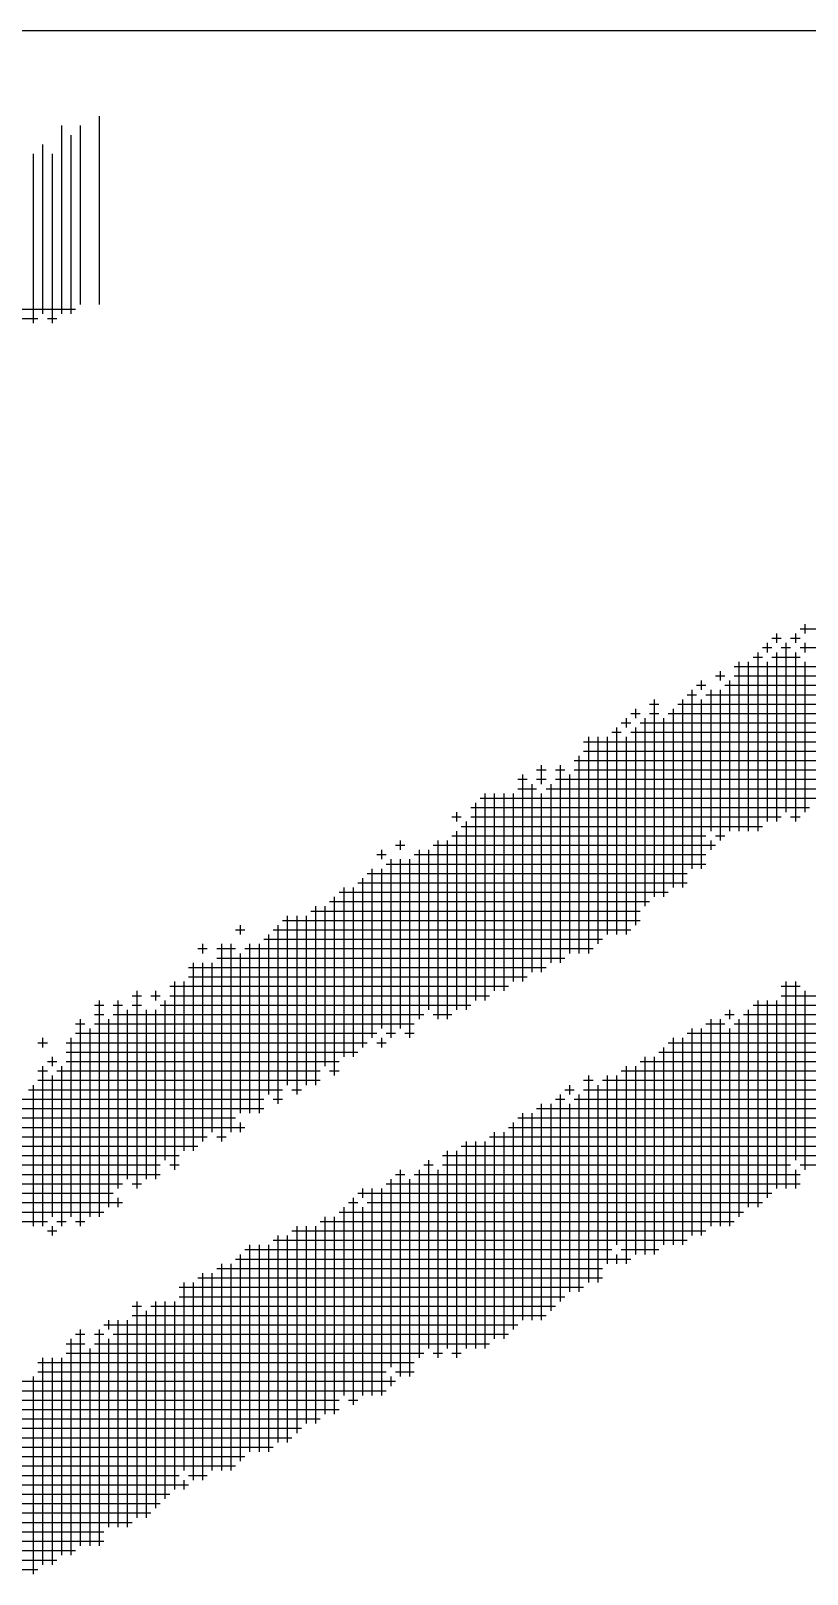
# Model space of a CAD drawing. Header units: feet. Extents: x 0 to 252300, y 0 to 178200.
# Drawn here: x 172217.8 to 172410.3, y 9217.2 to 9600 of the extents above; entities that cross this region are included whole.
import ezdxf
from ezdxf.enums import TextEntityAlignment as Align

# ---------------------------------------------------------------- set-up
doc = ezdxf.new("R2010")
doc.units = ezdxf.units.FT
doc.header["$LTSCALE"] = 3000
doc.header["$MEASUREMENT"] = 0
for name, color, linetype in [('CX-BORD', 3, 'CONTINUOUS'), ('CX-BORD-LIN1', 4, 'CONTINUOUS'), ('CX-BORD-LIN2', 3, 'CONTINUOUS'), ('CX-BORD-TEX2', 7, 'CONTINUOUS'), ('CX-BORD-TEX3', 6, 'CONTINUOUS')]:
    doc.layers.add(name, color=color, linetype=linetype)
doc.styles.add('TB_TEXT', font='')
doc.styles.add('TB_WBTXT', font='')
doc.styles.add('TB_WMTXT', font='')
doc.styles.get('TB_TEXT').set_extended_font_data('DotumChe')
doc.styles.get('TB_WBTXT').set_extended_font_data('Dotum')
doc.styles.get('TB_WMTXT').set_extended_font_data('DotumChe')

# ---------------------------------------------------------------- blocks, each defined once
blk = doc.blocks.new('CXBLKA1')
at = {"layer": 'CX-BORD-LIN2'}
blk.add_lwpolyline([(558, 12), (270, 12)], dxfattribs=at)
at = {"layer": 'CX-BORD-LIN1', "style": 'TB_TEXT'}
for tag, p in [('TR_RCON5', (342.3033, 33)), ('TR_RCON4', (342.3033, 27)), ('TR_RCON3', (342.3033, 21)), ('TR_RCON2', (342.3033, 15)), ('TR_RCON1', (342.3033, 9))]:
    blk.add_attdef(tag, text='', height=3.5, dxfattribs=at).set_placement(p, align=Align.MIDDLE_LEFT)
for tag, height, p in [('TR_DGN5', 3.5, (451.1185, 33)), ('TR_CHK5', 3.5, (491.1185, 33)), ('TR_RDAT5', 3.5, (317.5, 33)), ('TR_APP5', 3.5, (531.1185, 33)), ('TR_RNUM5', 3, (285.1051, 32.6366)), ('TR_DGN4', 3.5, (451.1185, 27)), ('TR_CHK4', 3.5, (491.1185, 27)), ('TR_RDAT4', 3.5, (317.5, 27)), ('TR_APP4', 3.5, (531.1185, 27)), ('TR_RNUM4', 3, (285.1051, 26.6366)), ('TR_DGN3', 3.5, (451.1185, 21)), ('TR_CHK3', 3.5, (491.1185, 21)), ('TR_RDAT3', 3.5, (317.5, 21)), ('TR_APP3', 3.5, (531.1185, 21)), ('TR_RNUM3', 3, (285.1051, 20.6366)), ('TR_DGN2', 3.5, (451.1185, 15)), ('TR_CHK2', 3.5, (491.1185, 15)), ('TR_RDAT2', 3.5, (317.5, 15)), ('TR_APP2', 3.5, (531.1185, 15)), ('TR_RNUM2', 3, (285.1051, 14.6366)), ('TR_DGN1', 3.5, (451.1185, 9)), ('TR_CHK1', 3.5, (491.1185, 9)), ('TR_RDAT1', 3.5, (317.5, 9)), ('TR_APP1', 3.5, (531.1185, 9)), ('TR_RNUM1', 3, (285.1051, 8.6366))]:
    blk.add_attdef(tag, text='', height=height, dxfattribs=at).set_placement(p, align=Align.MIDDLE_CENTER)
at = {"layer": 'CX-BORD-LIN2', "style": 'TB_TEXT'}
blk.add_attdef('TD_VERSION', text='', height=3, rotation=90, dxfattribs=at).set_placement((800.5, 48.0149), align=Align.MIDDLE_CENTER)
at = {"layer": 'CX-BORD-TEX2', "style": 'TB_WMTXT'}
for tag, height, p in [('TB_CNAME', 5, (15.3448, 531.8324)), ('TB_CSCOP', 4, (16.6346, 523.8324))]:
    blk.add_attdef(tag, text='', height=height, dxfattribs=at).set_placement(p, align=Align.BOTTOM_LEFT)
at = {"layer": 'CX-BORD-TEX2', "style": 'TB_WBTXT'}
for tag, height, p in [('TB_MTITIL', 10, (398, 533.3264)), ('TB_STITL', 7, (398, 518.3264))]:
    blk.add_attdef(tag, text='', height=height, dxfattribs=at).set_placement(p, align=Align.MIDDLE_CENTER)
at = {"layer": 'CX-BORD-TEX3', "style": 'TB_TEXT'}
for tag, height, p in [('TD_LNDST', 4.5, (215, 31.5)), ('TD_DSECT', 4.5, (605.5, 31.5)), ('TD_DDIST', 4.5, (654.5, 31.5)), ('TD_DNAME_TOP', 4.5, (755, 27.957)), ('TD_CSECT', 4.5, (605.5, 22.5)), ('TD_CDIST', 4.5, (654.5, 22.5)), ('TD_DNAME_MAIN', 4.5, (755, 21.4731)), ('TD_DNAME_BOT', 3, (755, 15.2489)), ('TD_HSCAL', 4.5, (620.8841, 13.7484)), ('TD_VSCAL', 4.5, (656.8615, 13.7484)), ('TD_CCOMP', 4.5, (215, 13.5927)), ('TD_CSTEP', 4.5, (250.744, 5.125)), ('TD_FIELD', 4.5, (180, 5.125)), ('TD_DWGNO', 4.5, (755, 5.0017)), ('TD_DWGCODE', 4.5, (637, 4.7908))]:
    blk.add_attdef(tag, text='', height=height, dxfattribs=at).set_placement(p, align=Align.MIDDLE_CENTER)
for tag, height, width, p in [('TD_DCOMP', 4.5, 0.95, (215, 22.5875)), ('TD_CNAME', 5, 0.78, (65, 7.5956))]:
    blk.add_attdef(tag, text='', height=height, dxfattribs=dict(at, width=width)).set_placement(p, align=Align.MIDDLE_CENTER)

msp = doc.modelspace()

# ---------------------------------------------------------------- linework, layer by layer
at = {"layer": 'CX-BORD-TEX2'}
for p, q in [((172225.39, 9576.5), (172225.39, 9529.84)), ((172230.05, 9576.5), (172230.05, 9532.17)), ((172234.72, 9578.83), (172234.72, 9532.17)), ((172227.72, 9574.17), (172227.72, 9529.84)), ((172218.39, 9569.5), (172218.39, 9527.51)), ((172220.72, 9571.83), (172220.72, 9529.84)), ((172223.06, 9569.5), (172223.06, 9527.51)), ((172107.58, 9531.01), (172228.89, 9531.01)), ((172105.25, 9528.68), (172219.56, 9528.68)), ((172221.89, 9528.68), (172224.22, 9528.68)), ((172402.68, 9450.53), (172402.68, 9448.19)), ((172407.35, 9450.53), (172407.35, 9448.19)), ((172408.51, 9451.69), (172497.16, 9451.69)), ((172409.68, 9452.86), (172409.68, 9450.53)), ((172399.18, 9447.03), (172401.52, 9447.03)), ((172400.35, 9448.19), (172400.35, 9445.86)), ((172401.52, 9449.36), (172403.85, 9449.36)), ((172403.85, 9447.03), (172406.18, 9447.03)), ((172405.01, 9448.19), (172405.01, 9406.2)), ((172406.18, 9449.36), (172408.51, 9449.36)), ((172408.51, 9447.03), (172483.16, 9447.03)), ((172409.68, 9448.19), (172409.68, 9445.86)), ((172393.35, 9443.53), (172393.35, 9401.54)), ((172395.68, 9443.53), (172395.68, 9401.54)), ((172396.85, 9444.69), (172399.18, 9444.69)), ((172398.02, 9445.86), (172398.02, 9401.54)), ((172400.35, 9443.53), (172400.35, 9403.87)), ((172401.52, 9444.69), (172408.51, 9444.69)), ((172402.68, 9445.86), (172402.68, 9403.87)), ((172407.35, 9445.86), (172407.35, 9403.87)), ((172409.68, 9443.53), (172409.68, 9406.2)), ((172384.02, 9438.86), (172384.02, 9436.53)), ((172387.52, 9440.03), (172389.85, 9440.03)), ((172388.68, 9441.2), (172388.68, 9438.86)), ((172391.02, 9438.86), (172391.02, 9401.54)), ((172392.18, 9442.36), (172478.5, 9442.36)), ((172392.18, 9440.03), (172476.16, 9440.03)), ((172380.52, 9435.36), (172382.85, 9435.36)), ((172381.69, 9436.53), (172381.69, 9392.21)), ((172382.85, 9437.7), (172385.19, 9437.7)), ((172385.19, 9435.36), (172469.17, 9435.36)), ((172386.35, 9436.53), (172386.35, 9401.54)), ((172388.68, 9436.53), (172388.68, 9399.21)), ((172389.85, 9437.7), (172469.17, 9437.7)), ((172367.69, 9431.86), (172367.69, 9429.53)), ((172371.19, 9433.03), (172373.52, 9433.03)), ((172372.36, 9434.2), (172372.36, 9385.21)), ((172377.02, 9431.86), (172377.02, 9387.54)), ((172378.19, 9433.03), (172466.83, 9433.03)), ((172379.35, 9434.2), (172379.35, 9387.54)), ((172384.02, 9434.2), (172384.02, 9392.21)), ((172364.19, 9428.37), (172366.52, 9428.37)), ((172365.36, 9429.53), (172365.36, 9427.2)), ((172366.52, 9430.7), (172368.86, 9430.7)), ((172368.86, 9428.37), (172452.84, 9428.37)), ((172370.02, 9429.53), (172370.02, 9382.88)), ((172371.19, 9430.7), (172373.52, 9430.7)), ((172374.69, 9429.53), (172374.69, 9385.21)), ((172375.85, 9430.7), (172459.84, 9430.7)), ((172354.86, 9423.7), (172445.84, 9423.7)), ((172356.03, 9424.87), (172356.03, 9371.21)), ((172358.36, 9424.87), (172358.36, 9373.54)), ((172360.69, 9424.87), (172360.69, 9375.88)), ((172361.86, 9426.03), (172364.19, 9426.03)), ((172363.02, 9427.2), (172363.02, 9375.88)), ((172365.36, 9424.87), (172365.36, 9375.88)), ((172366.52, 9426.03), (172450.5, 9426.03)), ((172367.69, 9427.2), (172367.69, 9378.21)), ((172353.69, 9420.2), (172353.69, 9371.21)), ((172354.86, 9421.37), (172443.51, 9421.37)), ((172343.2, 9416.7), (172345.53, 9416.7)), ((172344.36, 9417.87), (172344.36, 9413.2)), ((172347.86, 9416.7), (172350.19, 9416.7)), ((172349.03, 9417.87), (172349.03, 9368.88)), ((172352.53, 9419.03), (172436.51, 9419.03)), ((172352.53, 9416.7), (172436.51, 9416.7)), ((172338.53, 9414.37), (172340.86, 9414.37)), ((172338.53, 9412.04), (172343.2, 9412.04)), ((172339.7, 9415.53), (172339.7, 9364.21)), ((172342.03, 9413.2), (172342.03, 9366.55)), ((172343.2, 9414.37), (172345.53, 9414.37)), ((172345.53, 9412.04), (172422.51, 9412.04)), ((172346.69, 9413.2), (172346.69, 9368.88)), ((172347.86, 9414.37), (172429.51, 9414.37)), ((172351.36, 9415.53), (172351.36, 9371.21)), ((172328.03, 9408.54), (172328.03, 9359.55)), ((172329.2, 9409.7), (172420.18, 9409.7)), ((172330.36, 9410.87), (172330.36, 9359.55)), ((172332.7, 9410.87), (172332.7, 9361.88)), ((172335.03, 9410.87), (172335.03, 9361.88)), ((172337.36, 9410.87), (172337.36, 9364.21)), ((172344.36, 9410.87), (172344.36, 9366.55)), ((172322.2, 9405.04), (172324.53, 9405.04)), ((172323.37, 9406.2), (172323.37, 9403.87)), ((172326.87, 9407.37), (172410.85, 9407.37)), ((172326.87, 9405.04), (172403.85, 9405.04)), ((172406.18, 9405.04), (172408.51, 9405.04)), ((172323.37, 9401.54), (172323.37, 9357.21)), ((172324.53, 9402.7), (172399.18, 9402.7)), ((172325.7, 9403.87), (172325.7, 9357.21)), ((172304.7, 9396.87), (172304.7, 9394.54)), ((172308.2, 9398.04), (172310.54, 9398.04)), ((172309.37, 9399.21), (172309.37, 9396.87)), ((172314.04, 9396.87), (172314.04, 9354.88)), ((172316.37, 9396.87), (172316.37, 9357.21)), ((172317.53, 9398.04), (172387.52, 9398.04)), ((172318.7, 9399.21), (172318.7, 9354.88)), ((172321.03, 9399.21), (172321.03, 9354.88)), ((172322.2, 9400.37), (172385.19, 9400.37)), ((172386.35, 9399.21), (172386.35, 9396.87)), ((172387.52, 9400.37), (172389.85, 9400.37)), ((172303.54, 9395.71), (172305.87, 9395.71)), ((172305.87, 9393.37), (172385.19, 9393.37)), ((172307.04, 9394.54), (172307.04, 9350.22)), ((172309.37, 9394.54), (172309.37, 9352.55)), ((172311.7, 9394.54), (172311.7, 9350.22)), ((172312.87, 9395.71), (172385.19, 9395.71)), ((172300.04, 9389.87), (172300.04, 9347.88)), ((172301.2, 9391.04), (172380.52, 9391.04)), ((172302.37, 9392.21), (172302.37, 9350.22)), ((172304.7, 9392.21), (172304.7, 9352.55)), ((172293.04, 9385.21), (172293.04, 9340.89)), ((172294.21, 9386.37), (172375.85, 9386.37)), ((172295.37, 9387.54), (172295.37, 9345.55)), ((172297.71, 9387.54), (172297.71, 9345.55)), ((172298.87, 9388.71), (172380.52, 9388.71)), ((172287.21, 9381.71), (172368.86, 9381.71)), ((172288.37, 9382.88), (172288.37, 9338.55)), ((172290.71, 9382.88), (172290.71, 9343.22)), ((172291.87, 9384.04), (172371.19, 9384.04)), ((172269.71, 9378.21), (172269.71, 9375.88)), ((172279.04, 9378.21), (172279.04, 9333.89)), ((172280.21, 9379.38), (172368.86, 9379.38)), ((172281.38, 9380.54), (172281.38, 9338.55)), ((172283.71, 9380.54), (172283.71, 9336.22)), ((172286.04, 9380.54), (172286.04, 9338.55)), ((172268.55, 9377.04), (172270.88, 9377.04)), ((172275.54, 9374.71), (172359.52, 9374.71)), ((172276.71, 9375.88), (172276.71, 9336.22)), ((172277.88, 9377.04), (172366.52, 9377.04)), ((172259.21, 9372.38), (172261.55, 9372.38)), ((172260.38, 9373.54), (172260.38, 9371.21)), ((172263.88, 9372.38), (172268.55, 9372.38)), ((172263.88, 9370.05), (172350.19, 9370.05)), ((172265.05, 9373.54), (172265.05, 9324.56)), ((172267.38, 9373.54), (172267.38, 9326.89)), ((172269.71, 9371.21), (172269.71, 9331.55)), ((172270.88, 9372.38), (172357.19, 9372.38)), ((172272.04, 9373.54), (172272.04, 9331.55)), ((172274.38, 9373.54), (172274.38, 9331.55)), ((172256.88, 9367.71), (172345.53, 9367.71)), ((172258.05, 9368.88), (172258.05, 9322.22)), ((172260.38, 9368.88), (172260.38, 9324.56)), ((172262.71, 9368.88), (172262.71, 9326.89)), ((172252.22, 9363.05), (172336.2, 9363.05)), ((172253.38, 9364.21), (172253.38, 9317.56)), ((172255.72, 9364.21), (172255.72, 9322.22)), ((172256.88, 9365.38), (172340.86, 9365.38)), ((172403.85, 9363.05), (172408.51, 9363.05)), ((172405.01, 9364.21), (172405.01, 9312.89)), ((172407.35, 9364.21), (172407.35, 9319.89)), ((172233.55, 9358.38), (172235.89, 9358.38)), ((172234.72, 9359.55), (172234.72, 9305.89)), ((172238.22, 9358.38), (172240.55, 9358.38)), ((172239.39, 9359.55), (172239.39, 9312.89)), ((172242.88, 9360.71), (172245.22, 9360.71)), ((172242.88, 9358.38), (172245.22, 9358.38)), ((172244.05, 9361.88), (172244.05, 9312.89)), ((172247.55, 9360.71), (172249.88, 9360.71)), ((172248.72, 9361.88), (172248.72, 9359.55)), ((172249.88, 9358.38), (172326.87, 9358.38)), ((172251.05, 9359.55), (172251.05, 9319.89)), ((172252.22, 9360.71), (172331.53, 9360.71)), ((172396.85, 9358.38), (172497.16, 9358.38)), ((172398.02, 9359.55), (172398.02, 9308.23)), ((172400.35, 9359.55), (172400.35, 9310.56)), ((172402.68, 9359.55), (172402.68, 9312.89)), ((172403.85, 9360.71), (172501.83, 9360.71)), ((172409.68, 9361.88), (172409.68, 9317.56)), ((172230.05, 9354.88), (172230.05, 9303.56)), ((172233.55, 9356.05), (172235.89, 9356.05)), ((172237.05, 9354.88), (172237.05, 9308.23)), ((172238.22, 9356.05), (172315.2, 9356.05)), ((172241.72, 9357.21), (172241.72, 9315.22)), ((172246.38, 9357.21), (172246.38, 9315.22)), ((172248.72, 9357.21), (172248.72, 9315.22)), ((172317.53, 9356.05), (172322.2, 9356.05)), ((172386.35, 9354.88), (172386.35, 9303.56)), ((172388.68, 9354.88), (172388.68, 9303.56)), ((172389.85, 9356.05), (172392.18, 9356.05)), ((172391.02, 9357.21), (172391.02, 9354.88)), ((172393.35, 9354.88), (172393.35, 9305.89)), ((172394.52, 9356.05), (172492.49, 9356.05)), ((172395.68, 9357.21), (172395.68, 9308.23)), ((172228.89, 9353.72), (172231.22, 9353.72)), ((172228.89, 9351.38), (172303.54, 9351.38)), ((172232.39, 9352.55), (172232.39, 9305.89)), ((172233.55, 9353.72), (172312.87, 9353.72)), ((172305.87, 9351.38), (172308.2, 9351.38)), ((172310.54, 9351.38), (172312.87, 9351.38)), ((172380.52, 9351.38), (172483.16, 9351.38)), ((172381.69, 9352.55), (172381.69, 9301.23)), ((172384.02, 9352.55), (172384.02, 9301.23)), ((172385.19, 9353.72), (172389.85, 9353.72)), ((172391.02, 9352.55), (172391.02, 9303.56)), ((172392.18, 9353.72), (172487.83, 9353.72)), ((172219.56, 9349.05), (172221.89, 9349.05)), ((172220.72, 9350.22), (172220.72, 9347.88)), ((172226.56, 9349.05), (172301.2, 9349.05)), ((172227.72, 9350.22), (172227.72, 9305.89)), ((172303.54, 9349.05), (172305.87, 9349.05)), ((172304.7, 9350.22), (172304.7, 9347.88)), ((172374.69, 9347.88), (172374.69, 9298.89)), ((172375.85, 9349.05), (172478.5, 9349.05)), ((172377.02, 9350.22), (172377.02, 9298.89)), ((172379.35, 9350.22), (172379.35, 9298.89)), ((172220.72, 9343.22), (172220.72, 9303.56)), ((172221.89, 9344.38), (172224.22, 9344.38)), ((172223.06, 9345.55), (172223.06, 9343.22)), ((172225.39, 9343.22), (172225.39, 9303.56)), ((172226.56, 9346.72), (172298.87, 9346.72)), ((172226.56, 9344.38), (172294.21, 9344.38)), ((172365.36, 9343.22), (172365.36, 9294.23)), ((172367.69, 9343.22), (172367.69, 9296.56)), ((172368.86, 9344.38), (172459.84, 9344.38)), ((172370.02, 9345.55), (172370.02, 9296.56)), ((172372.36, 9345.55), (172372.36, 9296.56)), ((172373.52, 9346.72), (172473.83, 9346.72)), ((172219.56, 9342.05), (172221.89, 9342.05)), ((172219.56, 9339.72), (172289.54, 9339.72)), ((172223.06, 9340.89), (172223.06, 9305.89)), ((172224.22, 9342.05), (172289.54, 9342.05)), ((172291.87, 9342.05), (172294.21, 9342.05)), ((172354.86, 9339.72), (172357.19, 9339.72)), ((172356.03, 9340.89), (172356.03, 9289.56)), ((172359.52, 9339.72), (172452.84, 9339.72)), ((172360.69, 9340.89), (172360.69, 9294.23)), ((172363.02, 9340.89), (172363.02, 9298.89)), ((172364.19, 9342.05), (172459.84, 9342.05)), ((172217.22, 9337.39), (172280.21, 9337.39)), ((172218.39, 9338.55), (172218.39, 9303.56)), ((172282.54, 9337.39), (172284.88, 9337.39)), ((172349.03, 9336.22), (172349.03, 9284.9)), ((172350.19, 9337.39), (172352.53, 9337.39)), ((172351.36, 9338.55), (172351.36, 9336.22)), ((172353.69, 9336.22), (172353.69, 9287.23)), ((172354.86, 9337.39), (172445.84, 9337.39)), ((172358.36, 9338.55), (172358.36, 9289.56)), ((172198.56, 9332.72), (172275.54, 9332.72)), ((172200.89, 9335.05), (172275.54, 9335.05)), ((172277.88, 9335.05), (172280.21, 9335.05)), ((172339.7, 9331.55), (172339.7, 9280.23)), ((172342.03, 9331.55), (172342.03, 9280.23)), ((172343.2, 9332.72), (172443.51, 9332.72)), ((172344.36, 9333.89), (172344.36, 9280.23)), ((172346.69, 9333.89), (172346.69, 9282.57)), ((172347.86, 9335.05), (172350.19, 9335.05)), ((172351.36, 9333.89), (172351.36, 9287.23)), ((172352.53, 9335.05), (172443.51, 9335.05)), ((172189.23, 9328.05), (172270.88, 9328.05)), ((172191.56, 9330.39), (172268.55, 9330.39)), ((172269.71, 9329.22), (172269.71, 9326.89)), ((172336.2, 9328.05), (172436.51, 9328.05)), ((172337.36, 9329.22), (172337.36, 9277.9)), ((172338.53, 9330.39), (172436.51, 9330.39)), ((172186.9, 9325.72), (172261.55, 9325.72)), ((172263.88, 9325.72), (172266.21, 9325.72)), ((172325.7, 9324.56), (172325.7, 9273.23)), ((172328.03, 9324.56), (172328.03, 9273.23)), ((172330.36, 9324.56), (172330.36, 9273.23)), ((172331.53, 9325.72), (172431.84, 9325.72)), ((172332.7, 9326.89), (172332.7, 9275.57)), ((172335.03, 9326.89), (172335.03, 9275.57)), ((172172.9, 9321.06), (172254.55, 9321.06)), ((172182.23, 9323.39), (172259.21, 9323.39)), ((172319.87, 9321.06), (172415.51, 9321.06)), ((172321.03, 9322.22), (172321.03, 9273.23)), ((172323.37, 9322.22), (172323.37, 9270.9)), ((172324.53, 9323.39), (172420.18, 9323.39)), ((172165.9, 9316.39), (172249.88, 9316.39)), ((172170.57, 9318.72), (172249.88, 9318.72)), ((172252.22, 9318.72), (172254.55, 9318.72)), ((172308.2, 9316.39), (172310.54, 9316.39)), ((172309.37, 9317.56), (172309.37, 9266.24)), ((172312.87, 9316.39), (172408.51, 9316.39)), ((172314.04, 9317.56), (172314.04, 9270.9)), ((172315.2, 9318.72), (172317.53, 9318.72)), ((172316.37, 9319.89), (172316.37, 9273.23)), ((172318.7, 9317.56), (172318.7, 9270.9)), ((172319.87, 9318.72), (172406.18, 9318.72)), ((172407.35, 9317.56), (172407.35, 9312.89)), ((172408.51, 9318.72), (172415.51, 9318.72)), ((172165.9, 9314.06), (172240.55, 9314.06)), ((172242.88, 9314.06), (172245.22, 9314.06)), ((172300.04, 9312.89), (172300.04, 9310.56)), ((172302.37, 9312.89), (172302.37, 9261.57)), ((172304.7, 9312.89), (172304.7, 9261.57)), ((172305.87, 9314.06), (172408.51, 9314.06)), ((172307.04, 9315.22), (172307.04, 9268.57)), ((172311.7, 9315.22), (172311.7, 9266.24)), ((172149.57, 9309.39), (172240.55, 9309.39)), ((172156.57, 9311.73), (172238.22, 9311.73)), ((172239.39, 9310.56), (172239.39, 9308.23)), ((172296.54, 9309.39), (172298.87, 9309.39)), ((172297.71, 9310.56), (172297.71, 9259.24)), ((172298.87, 9311.73), (172401.52, 9311.73)), ((172301.2, 9309.39), (172399.18, 9309.39)), ((172154.24, 9307.06), (172235.89, 9307.06)), ((172290.71, 9305.89), (172290.71, 9256.9)), ((172293.04, 9305.89), (172293.04, 9256.9)), ((172294.21, 9307.06), (172394.52, 9307.06)), ((172295.37, 9308.23), (172295.37, 9261.57)), ((172300.04, 9308.23), (172300.04, 9261.57)), ((172147.24, 9304.73), (172221.89, 9304.73)), ((172221.89, 9302.39), (172224.22, 9302.39)), ((172223.06, 9303.56), (172223.06, 9301.23)), ((172224.22, 9304.73), (172226.56, 9304.73)), ((172228.89, 9304.73), (172231.22, 9304.73)), ((172279.04, 9301.23), (172279.04, 9249.91)), ((172281.38, 9301.23), (172281.38, 9249.91)), ((172282.54, 9302.39), (172385.19, 9302.39)), ((172283.71, 9303.56), (172283.71, 9252.24)), ((172286.04, 9303.56), (172286.04, 9254.57)), ((172288.37, 9303.56), (172288.37, 9254.57)), ((172289.54, 9304.73), (172392.18, 9304.73)), ((172270.88, 9297.73), (172361.86, 9297.73)), ((172272.04, 9298.89), (172272.04, 9247.57)), ((172274.38, 9298.89), (172274.38, 9247.57)), ((172276.71, 9298.89), (172276.71, 9247.57)), ((172277.88, 9300.06), (172380.52, 9300.06)), ((172364.19, 9297.73), (172373.52, 9297.73)), ((172265.05, 9294.23), (172265.05, 9242.91)), ((172267.38, 9294.23), (172267.38, 9242.91)), ((172268.55, 9295.4), (172366.52, 9295.4)), ((172269.71, 9296.56), (172269.71, 9245.24)), ((172363.02, 9296.56), (172363.02, 9294.23)), ((172255.72, 9289.56), (172255.72, 9242.91)), ((172258.05, 9289.56), (172258.05, 9240.57)), ((172259.21, 9290.73), (172359.52, 9290.73)), ((172260.38, 9291.9), (172260.38, 9240.57)), ((172262.71, 9291.9), (172262.71, 9242.91)), ((172263.88, 9293.06), (172359.52, 9293.06)), ((172254.55, 9288.4), (172354.86, 9288.4)), ((172254.55, 9286.06), (172350.19, 9286.06)), ((172242.88, 9283.73), (172245.22, 9283.73)), ((172244.05, 9284.9), (172244.05, 9231.24)), ((172246.38, 9282.57), (172246.38, 9231.24)), ((172247.55, 9283.73), (172347.86, 9283.73)), ((172248.72, 9284.9), (172248.72, 9233.58)), ((172251.05, 9284.9), (172251.05, 9235.91)), ((172253.38, 9284.9), (172253.38, 9238.24)), ((172235.89, 9279.07), (172338.53, 9279.07)), ((172237.05, 9280.23), (172237.05, 9277.9)), ((172239.39, 9280.23), (172239.39, 9228.91)), ((172241.72, 9280.23), (172241.72, 9228.91)), ((172242.88, 9281.4), (172345.53, 9281.4)), ((172226.56, 9274.4), (172231.22, 9274.4)), ((172227.72, 9275.57), (172227.72, 9221.91)), ((172228.89, 9276.73), (172231.22, 9276.73)), ((172230.05, 9277.9), (172230.05, 9224.25)), ((172233.55, 9276.73), (172235.89, 9276.73)), ((172233.55, 9274.4), (172331.53, 9274.4)), ((172234.72, 9277.9), (172234.72, 9224.25)), ((172237.05, 9275.57), (172237.05, 9228.91)), ((172238.22, 9276.73), (172336.2, 9276.73)), ((172220.72, 9270.9), (172220.72, 9219.58)), ((172223.06, 9270.9), (172223.06, 9219.58)), ((172225.39, 9270.9), (172225.39, 9221.91)), ((172226.56, 9272.07), (172315.2, 9272.07)), ((172232.39, 9273.23), (172232.39, 9224.25)), ((172317.53, 9272.07), (172319.87, 9272.07)), ((172322.2, 9272.07), (172324.53, 9272.07)), ((172219.56, 9269.73), (172312.87, 9269.73)), ((172219.56, 9267.4), (172305.87, 9267.4)), ((172308.2, 9267.4), (172312.87, 9267.4)), ((172205.56, 9262.74), (172305.87, 9262.74)), ((172214.89, 9265.07), (172308.2, 9265.07)), ((172218.39, 9266.24), (172218.39, 9217.25)), ((172307.04, 9266.24), (172307.04, 9263.9)), ((172200.89, 9260.4), (172294.21, 9260.4)), ((172296.54, 9260.4), (172298.87, 9260.4)), ((172191.56, 9255.74), (172289.54, 9255.74)), ((172196.23, 9258.07), (172294.21, 9258.07)), ((172189.23, 9253.41), (172284.88, 9253.41)), ((172177.57, 9248.74), (172277.88, 9248.74)), ((172182.23, 9251.07), (172282.54, 9251.07)), ((172170.57, 9244.07), (172268.55, 9244.07)), ((172175.23, 9246.41), (172270.88, 9246.41)), ((172172.9, 9241.74), (172254.55, 9241.74)), ((172255.72, 9240.57), (172255.72, 9238.24)), ((172256.88, 9241.74), (172261.55, 9241.74)), ((172154.24, 9237.08), (172252.22, 9237.08)), ((172161.24, 9239.41), (172256.88, 9239.41)), ((172147.24, 9232.41), (172247.55, 9232.41)), ((172151.91, 9234.74), (172249.88, 9234.74)), ((172140.24, 9230.08), (172242.88, 9230.08)), ((172133.24, 9225.41), (172235.89, 9225.41)), ((172135.58, 9227.74), (172235.89, 9227.74)), ((172130.91, 9223.08), (172228.89, 9223.08)), ((172130.91, 9220.75), (172224.22, 9220.75)), ((172119.25, 9218.41), (172219.56, 9218.41))]:
    msp.add_line(p, q, dxfattribs=at)

# ---------------------------------------------------------------- block references
at = {"layer": 'CX-BORD', "xscale": 300, "yscale": 300, "zscale": 300}
msp.add_blockref('CXBLKA1', (7500, 6000), dxfattribs=at)

doc.saveas('drawing.dxf')
